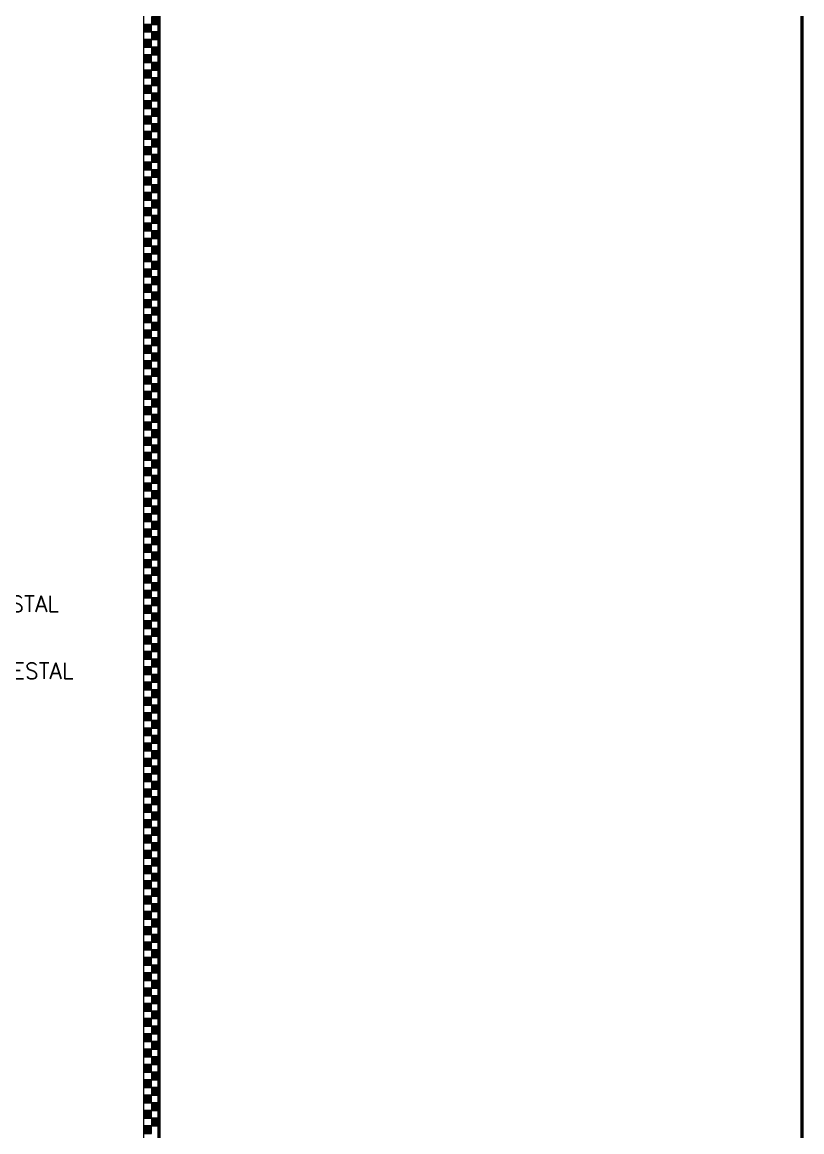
# Model space of a CAD drawing. Extents: x -200722 to 834823, y -494970 to 88783.
# Drawn here: x 513870 to 525079, y -77936 to -61978 of the extents above; entities that cross this region are included whole.
import ezdxf

# ---------------------------------------------------------------- set-up
doc = ezdxf.new("R2010")
doc.units = 0
doc.header["$LTSCALE"] = 100
doc.header["$MEASUREMENT"] = 0
doc.layers.get('0').update_dxf_attribs({"linetype": 'CONTINUOUS'})
doc.layers.add('9_TITLE TEXT', color=7, linetype='CONTINUOUS', lineweight=20)
doc.layers.add('TEXT', color=2, linetype='CONTINUOUS')
doc.styles.get("Standard").update_dxf_attribs({"font": 'simplex.shx'})

# ---------------------------------------------------------------- blocks, each defined once
blk = doc.blocks.new('TITLE CHAIN')
at = {"layer": '9_TITLE TEXT'}
h = blk.add_hatch(color=256, dxfattribs=at)
h.dxf.hatch_style = 1
h.paths.add_polyline_path([(0, -199.62), (1, -199.62), (1, -198.62), (0, -198.62)])
h = blk.add_hatch(color=256, dxfattribs=at)
h.dxf.hatch_style = 1
h.paths.add_polyline_path([(1, -198.62), (2, -198.62), (2, -197.62), (1, -197.62)])
h = blk.add_hatch(color=256, dxfattribs=at)
h.dxf.hatch_style = 1
h.paths.add_polyline_path([(1, -200.62), (2, -200.62), (2, -199.62), (1, -199.62)])
h = blk.add_hatch(color=256, dxfattribs=at)
h.dxf.hatch_style = 1
h.paths.add_polyline_path([(0, -201.62), (1, -201.62), (1, -200.62), (0, -200.62)])
h = blk.add_hatch(color=256, dxfattribs=at)
h.dxf.hatch_style = 1
h.paths.add_polyline_path([(1, -202.62), (2, -202.62), (2, -201.62), (1, -201.62)])
h = blk.add_hatch(color=256, dxfattribs=at)
h.dxf.hatch_style = 1
h.paths.add_polyline_path([(0, -203.62), (1, -203.62), (1, -202.62), (0, -202.62)])
h = blk.add_hatch(color=256, dxfattribs=at)
h.dxf.hatch_style = 1
h.paths.add_polyline_path([(1, -204.62), (2, -204.62), (2, -203.62), (1, -203.62)])
h = blk.add_hatch(color=256, dxfattribs=at)
h.dxf.hatch_style = 1
h.paths.add_polyline_path([(0, -205.62), (1, -205.62), (1, -204.62), (0, -204.62)])
h = blk.add_hatch(color=256, dxfattribs=at)
h.dxf.hatch_style = 1
h.paths.add_polyline_path([(1, -206.62), (2, -206.62), (2, -205.62), (1, -205.62)])
h = blk.add_hatch(color=256, dxfattribs=at)
h.dxf.hatch_style = 1
h.paths.add_polyline_path([(0, -207.62), (1, -207.62), (1, -206.62), (0, -206.62)])
h = blk.add_hatch(color=256, dxfattribs=at)
h.dxf.hatch_style = 1
h.paths.add_polyline_path([(0, -209.62), (1, -209.62), (1, -208.62), (0, -208.62)])
h = blk.add_hatch(color=256, dxfattribs=at)
h.dxf.hatch_style = 1
h.paths.add_polyline_path([(1, -208.62), (2, -208.62), (2, -207.62), (1, -207.62)])
h = blk.add_hatch(color=256, dxfattribs=at)
h.dxf.hatch_style = 1
h.paths.add_polyline_path([(1, -210.62), (2, -210.62), (2, -209.62), (1, -209.62)])
h = blk.add_hatch(color=256, dxfattribs=at)
h.dxf.hatch_style = 1
h.paths.add_polyline_path([(0, -211.62), (1, -211.62), (1, -210.62), (0, -210.62)])
h = blk.add_hatch(color=256, dxfattribs=at)
h.dxf.hatch_style = 1
h.paths.add_polyline_path([(1, -212.62), (2, -212.62), (2, -211.62), (1, -211.62)])
h = blk.add_hatch(color=256, dxfattribs=at)
h.dxf.hatch_style = 1
h.paths.add_polyline_path([(0, -213.62), (1, -213.62), (1, -212.62), (0, -212.62)])
h = blk.add_hatch(color=256, dxfattribs=at)
h.dxf.hatch_style = 1
h.paths.add_polyline_path([(0, -215.62), (1, -215.62), (1, -214.62), (0, -214.62)])
h = blk.add_hatch(color=256, dxfattribs=at)
h.dxf.hatch_style = 1
h.paths.add_polyline_path([(1, -214.62), (2, -214.62), (2, -213.62), (1, -213.62)])
h = blk.add_hatch(color=256, dxfattribs=at)
h.dxf.hatch_style = 1
h.paths.add_polyline_path([(1, -216.62), (2, -216.62), (2, -215.62), (1, -215.62)])
h = blk.add_hatch(color=256, dxfattribs=at)
h.dxf.hatch_style = 1
h.paths.add_polyline_path([(0, -217.62), (1, -217.62), (1, -216.62), (0, -216.62)])
h = blk.add_hatch(color=256, dxfattribs=at)
h.dxf.hatch_style = 1
h.paths.add_polyline_path([(0, -219.62), (1, -219.62), (1, -218.62), (0, -218.62)])
h = blk.add_hatch(color=256, dxfattribs=at)
h.dxf.hatch_style = 1
h.paths.add_polyline_path([(1, -218.62), (2, -218.62), (2, -217.62), (1, -217.62)])
h = blk.add_hatch(color=256, dxfattribs=at)
h.dxf.hatch_style = 1
h.paths.add_polyline_path([(1, -220.62), (2, -220.62), (2, -219.62), (1, -219.62)])
h = blk.add_hatch(color=256, dxfattribs=at)
h.dxf.hatch_style = 1
h.paths.add_polyline_path([(0, -221.62), (1, -221.62), (1, -220.62), (0, -220.62)])
h = blk.add_hatch(color=256, dxfattribs=at)
h.dxf.hatch_style = 1
h.paths.add_polyline_path([(1, -222.62), (2, -222.62), (2, -221.62), (1, -221.62)])
h = blk.add_hatch(color=256, dxfattribs=at)
h.dxf.hatch_style = 1
h.paths.add_polyline_path([(0, -223.62), (1, -223.62), (1, -222.62), (0, -222.62)])
h = blk.add_hatch(color=256, dxfattribs=at)
h.dxf.hatch_style = 1
h.paths.add_polyline_path([(0, -225.62), (1, -225.62), (1, -224.62), (0, -224.62)])
h = blk.add_hatch(color=256, dxfattribs=at)
h.dxf.hatch_style = 1
h.paths.add_polyline_path([(1, -224.62), (2, -224.62), (2, -223.62), (1, -223.62)])
h = blk.add_hatch(color=256, dxfattribs=at)
h.dxf.hatch_style = 1
h.paths.add_polyline_path([(1, -226.62), (2, -226.62), (2, -225.62), (1, -225.62)])
h = blk.add_hatch(color=256, dxfattribs=at)
h.dxf.hatch_style = 1
h.paths.add_polyline_path([(0, -227.62), (1, -227.62), (1, -226.62), (0, -226.62)])
h = blk.add_hatch(color=256, dxfattribs=at)
h.dxf.hatch_style = 1
h.paths.add_polyline_path([(1, -228.62), (2, -228.62), (2, -227.62), (1, -227.62)])
h = blk.add_hatch(color=256, dxfattribs=at)
h.dxf.hatch_style = 1
h.paths.add_polyline_path([(0, -229.62), (1, -229.62), (1, -228.62), (0, -228.62)])
h = blk.add_hatch(color=256, dxfattribs=at)
h.dxf.hatch_style = 1
h.paths.add_polyline_path([(0, -231.62), (1, -231.62), (1, -230.62), (0, -230.62)])
h = blk.add_hatch(color=256, dxfattribs=at)
h.dxf.hatch_style = 1
h.paths.add_polyline_path([(1, -230.62), (2, -230.62), (2, -229.62), (1, -229.62)])
h = blk.add_hatch(color=256, dxfattribs=at)
h.dxf.hatch_style = 1
h.paths.add_polyline_path([(1, -232.62), (2, -232.62), (2, -231.62), (1, -231.62)])
h = blk.add_hatch(color=256, dxfattribs=at)
h.dxf.hatch_style = 1
h.paths.add_polyline_path([(0, -233.62), (1, -233.62), (1, -232.62), (0, -232.62)])
h = blk.add_hatch(color=256, dxfattribs=at)
h.dxf.hatch_style = 1
h.paths.add_polyline_path([(0, -235.62), (1, -235.62), (1, -234.62), (0, -234.62)])
h = blk.add_hatch(color=256, dxfattribs=at)
h.dxf.hatch_style = 1
h.paths.add_polyline_path([(1, -234.62), (2, -234.62), (2, -233.62), (1, -233.62)])
h = blk.add_hatch(color=256, dxfattribs=at)
h.dxf.hatch_style = 1
h.paths.add_polyline_path([(1, -236.62), (2, -236.62), (2, -235.62), (1, -235.62)])
h = blk.add_hatch(color=256, dxfattribs=at)
h.dxf.hatch_style = 1
h.paths.add_polyline_path([(0, -237.62), (1, -237.62), (1, -236.62), (0, -236.62)])
h = blk.add_hatch(color=256, dxfattribs=at)
h.dxf.hatch_style = 1
h.paths.add_polyline_path([(1, -238.62), (2, -238.62), (2, -237.62), (1, -237.62)])
h = blk.add_hatch(color=256, dxfattribs=at)
h.dxf.hatch_style = 1
h.paths.add_polyline_path([(0, -239.62), (1, -239.62), (1, -238.62), (0, -238.62)])
h = blk.add_hatch(color=256, dxfattribs=at)
h.dxf.hatch_style = 1
h.paths.add_polyline_path([(0, -241.62), (1, -241.62), (1, -240.62), (0, -240.62)])
h = blk.add_hatch(color=256, dxfattribs=at)
h.dxf.hatch_style = 1
h.paths.add_polyline_path([(1, -240.62), (2, -240.62), (2, -239.62), (1, -239.62)])
h = blk.add_hatch(color=256, dxfattribs=at)
h.dxf.hatch_style = 1
h.paths.add_polyline_path([(1, -242.62), (2, -242.62), (2, -241.62), (1, -241.62)])
h = blk.add_hatch(color=256, dxfattribs=at)
h.dxf.hatch_style = 1
h.paths.add_polyline_path([(0, -243.62), (1, -243.62), (1, -242.62), (0, -242.62)])
h = blk.add_hatch(color=256, dxfattribs=at)
h.dxf.hatch_style = 1
h.paths.add_polyline_path([(1, -244.62), (2, -244.62), (2, -243.62), (1, -243.62)])
h = blk.add_hatch(color=256, dxfattribs=at)
h.dxf.hatch_style = 1
h.paths.add_polyline_path([(0, -245.62), (1, -245.62), (1, -244.62), (0, -244.62)])
h = blk.add_hatch(color=256, dxfattribs=at)
h.dxf.hatch_style = 1
h.paths.add_polyline_path([(0, -247.62), (1, -247.62), (1, -246.62), (0, -246.62)])
h = blk.add_hatch(color=256, dxfattribs=at)
h.dxf.hatch_style = 1
h.paths.add_polyline_path([(1, -246.62), (2, -246.62), (2, -245.62), (1, -245.62)])
h = blk.add_hatch(color=256, dxfattribs=at)
h.dxf.hatch_style = 1
h.paths.add_polyline_path([(1, -248.62), (2, -248.62), (2, -247.62), (1, -247.62)])
h = blk.add_hatch(color=256, dxfattribs=at)
h.dxf.hatch_style = 1
h.paths.add_polyline_path([(0, -249.62), (1, -249.62), (1, -248.62), (0, -248.62)])
h = blk.add_hatch(color=256, dxfattribs=at)
h.dxf.hatch_style = 1
h.paths.add_polyline_path([(0, -251.62), (1, -251.62), (1, -250.62), (0, -250.62)])
h = blk.add_hatch(color=256, dxfattribs=at)
h.dxf.hatch_style = 1
h.paths.add_polyline_path([(1, -250.62), (2, -250.62), (2, -249.62), (1, -249.62)])
h = blk.add_hatch(color=256, dxfattribs=at)
h.dxf.hatch_style = 1
h.paths.add_polyline_path([(1, -252.62), (2, -252.62), (2, -251.62), (1, -251.62)])
h = blk.add_hatch(color=256, dxfattribs=at)
h.dxf.hatch_style = 1
h.paths.add_polyline_path([(0, -253.62), (1, -253.62), (1, -252.62), (0, -252.62)])
h = blk.add_hatch(color=256, dxfattribs=at)
h.dxf.hatch_style = 1
h.paths.add_polyline_path([(1, -254.62), (2, -254.62), (2, -253.62), (1, -253.62)])
h = blk.add_hatch(color=256, dxfattribs=at)
h.dxf.hatch_style = 1
h.paths.add_polyline_path([(0, -255.62), (1, -255.62), (1, -254.62), (0, -254.62)])
h = blk.add_hatch(color=256, dxfattribs=at)
h.dxf.hatch_style = 1
h.paths.add_polyline_path([(0, -257.62), (1, -257.62), (1, -256.62), (0, -256.62)])
h = blk.add_hatch(color=256, dxfattribs=at)
h.dxf.hatch_style = 1
h.paths.add_polyline_path([(1, -256.62), (2, -256.62), (2, -255.62), (1, -255.62)])
h = blk.add_hatch(color=256, dxfattribs=at)
h.dxf.hatch_style = 1
h.paths.add_polyline_path([(1, -258.62), (2, -258.62), (2, -257.62), (1, -257.62)])
h = blk.add_hatch(color=256, dxfattribs=at)
h.dxf.hatch_style = 1
h.paths.add_polyline_path([(0, -259.62), (1, -259.62), (1, -258.62), (0, -258.62)])
h = blk.add_hatch(color=256, dxfattribs=at)
h.dxf.hatch_style = 1
h.paths.add_polyline_path([(1, -260.62), (2, -260.62), (2, -259.62), (1, -259.62)])
h = blk.add_hatch(color=256, dxfattribs=at)
h.dxf.hatch_style = 1
h.paths.add_polyline_path([(0, -261.62), (1, -261.62), (1, -260.62), (0, -260.62)])
h = blk.add_hatch(color=256, dxfattribs=at)
h.dxf.hatch_style = 1
h.paths.add_polyline_path([(1, -262.62), (2, -262.62), (2, -261.62), (1, -261.62)])
h = blk.add_hatch(color=256, dxfattribs=at)
h.dxf.hatch_style = 1
h.paths.add_polyline_path([(0, -263.62), (1, -263.62), (1, -262.62), (0, -262.62)])
h = blk.add_hatch(color=256, dxfattribs=at)
h.dxf.hatch_style = 1
h.paths.add_polyline_path([(1, -264.62), (2, -264.62), (2, -263.62), (1, -263.62)])
h = blk.add_hatch(color=256, dxfattribs=at)
h.dxf.hatch_style = 1
h.paths.add_polyline_path([(0, -265.62), (1, -265.62), (1, -264.62), (0, -264.62)])
h = blk.add_hatch(color=256, dxfattribs=at)
h.dxf.hatch_style = 1
h.paths.add_polyline_path([(0, -267.62), (1, -267.62), (1, -266.62), (0, -266.62)])
h = blk.add_hatch(color=256, dxfattribs=at)
h.dxf.hatch_style = 1
h.paths.add_polyline_path([(1, -266.62), (2, -266.62), (2, -265.62), (1, -265.62)])
h = blk.add_hatch(color=256, dxfattribs=at)
h.dxf.hatch_style = 1
h.paths.add_polyline_path([(1, -268.62), (2, -268.62), (2, -267.62), (1, -267.62)])
h = blk.add_hatch(color=256, dxfattribs=at)
h.dxf.hatch_style = 1
h.paths.add_polyline_path([(0, -269.62), (1, -269.62), (1, -268.62), (0, -268.62)])
h = blk.add_hatch(color=256, dxfattribs=at)
h.dxf.hatch_style = 1
h.paths.add_polyline_path([(1, -270.62), (2, -270.62), (2, -269.62), (1, -269.62)])
h = blk.add_hatch(color=256, dxfattribs=at)
h.dxf.hatch_style = 1
h.paths.add_polyline_path([(0, -271.62), (1, -271.62), (1, -270.62), (0, -270.62)])
h = blk.add_hatch(color=256, dxfattribs=at)
h.dxf.hatch_style = 1
h.paths.add_polyline_path([(0, -273.62), (1, -273.62), (1, -272.62), (0, -272.62)])
h = blk.add_hatch(color=256, dxfattribs=at)
h.dxf.hatch_style = 1
h.paths.add_polyline_path([(1, -272.62), (2, -272.62), (2, -271.62), (1, -271.62)])
h = blk.add_hatch(color=256, dxfattribs=at)
h.dxf.hatch_style = 1
h.paths.add_polyline_path([(1, -274.62), (2, -274.62), (2, -273.62), (1, -273.62)])
h = blk.add_hatch(color=256, dxfattribs=at)
h.dxf.hatch_style = 1
h.paths.add_polyline_path([(0, -275.62), (1, -275.62), (1, -274.62), (0, -274.62)])
h = blk.add_hatch(color=256, dxfattribs=at)
h.dxf.hatch_style = 1
h.paths.add_polyline_path([(1, -276.62), (2, -276.62), (2, -275.62), (1, -275.62)])
h = blk.add_hatch(color=256, dxfattribs=at)
h.dxf.hatch_style = 1
h.paths.add_polyline_path([(0, -277.62), (1, -277.62), (1, -276.62), (0, -276.62)])
h = blk.add_hatch(color=256, dxfattribs=at)
h.dxf.hatch_style = 1
h.paths.add_polyline_path([(1, -278.62), (2, -278.62), (2, -277.62), (1, -277.62)])
h = blk.add_hatch(color=256, dxfattribs=at)
h.dxf.hatch_style = 1
h.paths.add_polyline_path([(0, -279.62), (1, -279.62), (1, -278.62), (0, -278.62)])
h = blk.add_hatch(color=256, dxfattribs=at)
h.dxf.hatch_style = 1
h.paths.add_polyline_path([(1, -280.62), (2, -280.62), (2, -279.62), (1, -279.62)])
h = blk.add_hatch(color=256, dxfattribs=at)
h.dxf.hatch_style = 1
h.paths.add_polyline_path([(0, -281.62), (1, -281.62), (1, -280.62), (0, -280.62)])
h = blk.add_hatch(color=256, dxfattribs=at)
h.dxf.hatch_style = 1
h.paths.add_polyline_path([(0, -283.62), (1, -283.62), (1, -282.62), (0, -282.62)])
h = blk.add_hatch(color=256, dxfattribs=at)
h.dxf.hatch_style = 1
h.paths.add_polyline_path([(1, -282.62), (2, -282.62), (2, -281.62), (1, -281.62)])
h = blk.add_hatch(color=256, dxfattribs=at)
h.dxf.hatch_style = 1
h.paths.add_polyline_path([(1, -284.62), (2, -284.62), (2, -283.62), (1, -283.62)])
h = blk.add_hatch(color=256, dxfattribs=at)
h.dxf.hatch_style = 1
h.paths.add_polyline_path([(0, -285.62), (1, -285.62), (1, -284.62), (0, -284.62)])
h = blk.add_hatch(color=256, dxfattribs=at)
h.dxf.hatch_style = 1
h.paths.add_polyline_path([(1, -286.62), (2, -286.62), (2, -285.62), (1, -285.62)])
h = blk.add_hatch(color=256, dxfattribs=at)
h.dxf.hatch_style = 1
h.paths.add_polyline_path([(0, -287.62), (1, -287.62), (1, -286.62), (0, -286.62)])
h = blk.add_hatch(color=256, dxfattribs=at)
h.dxf.hatch_style = 1
h.paths.add_polyline_path([(0, -289.62), (1, -289.62), (1, -288.62), (0, -288.62)])
h = blk.add_hatch(color=256, dxfattribs=at)
h.dxf.hatch_style = 1
h.paths.add_polyline_path([(1, -288.62), (2, -288.62), (2, -287.62), (1, -287.62)])
h = blk.add_hatch(color=256, dxfattribs=at)
h.dxf.hatch_style = 1
h.paths.add_polyline_path([(1, -290.62), (2, -290.62), (2, -289.62), (1, -289.62)])
h = blk.add_hatch(color=256, dxfattribs=at)
h.dxf.hatch_style = 1
h.paths.add_polyline_path([(0, -291.62), (1, -291.62), (1, -290.62), (0, -290.62)])
h = blk.add_hatch(color=256, dxfattribs=at)
h.dxf.hatch_style = 1
h.paths.add_polyline_path([(0, -293.62), (1, -293.62), (1, -292.62), (0, -292.62)])
h = blk.add_hatch(color=256, dxfattribs=at)
h.dxf.hatch_style = 1
h.paths.add_polyline_path([(1, -292.62), (2, -292.62), (2, -291.62), (1, -291.62)])
h = blk.add_hatch(color=256, dxfattribs=at)
h.dxf.hatch_style = 1
h.paths.add_polyline_path([(1, -294.62), (2, -294.62), (2, -293.62), (1, -293.62)])
h = blk.add_hatch(color=256, dxfattribs=at)
h.dxf.hatch_style = 1
h.paths.add_polyline_path([(0, -295.62), (1, -295.62), (1, -294.62), (0, -294.62)])
h = blk.add_hatch(color=256, dxfattribs=at)
h.dxf.hatch_style = 1
h.paths.add_polyline_path([(1, -296.62), (2, -296.62), (2, -295.62), (1, -295.62)])
h = blk.add_hatch(color=256, dxfattribs=at)
h.dxf.hatch_style = 1
h.paths.add_polyline_path([(0, -297.62), (1, -297.62), (1, -296.62), (0, -296.62)])
h = blk.add_hatch(color=256, dxfattribs=at)
h.dxf.hatch_style = 1
h.paths.add_polyline_path([(0, -299.62), (1, -299.62), (1, -298.62), (0, -298.62)])
h = blk.add_hatch(color=256, dxfattribs=at)
h.dxf.hatch_style = 1
h.paths.add_polyline_path([(1, -298.62), (2, -298.62), (2, -297.62), (1, -297.62)])
h = blk.add_hatch(color=256, dxfattribs=at)
h.dxf.hatch_style = 1
h.paths.add_polyline_path([(1, -300.62), (2, -300.62), (2, -299.62), (1, -299.62)])
h = blk.add_hatch(color=256, dxfattribs=at)
h.dxf.hatch_style = 1
h.paths.add_polyline_path([(0, -301.62), (1, -301.62), (1, -300.62), (0, -300.62)])
h = blk.add_hatch(color=256, dxfattribs=at)
h.dxf.hatch_style = 1
h.paths.add_polyline_path([(1, -302.62), (2, -302.62), (2, -301.62), (1, -301.62)])
h = blk.add_hatch(color=256, dxfattribs=at)
h.dxf.hatch_style = 1
h.paths.add_polyline_path([(0, -303.62), (1, -303.62), (1, -302.62), (0, -302.62)])
h = blk.add_hatch(color=256, dxfattribs=at)
h.dxf.hatch_style = 1
h.paths.add_polyline_path([(0, -305.62), (1, -305.62), (1, -304.62), (0, -304.62)])
h = blk.add_hatch(color=256, dxfattribs=at)
h.dxf.hatch_style = 1
h.paths.add_polyline_path([(1, -304.62), (2, -304.62), (2, -303.62), (1, -303.62)])
h = blk.add_hatch(color=256, dxfattribs=at)
h.dxf.hatch_style = 1
h.paths.add_polyline_path([(1, -306.62), (2, -306.62), (2, -305.62), (1, -305.62)])
h = blk.add_hatch(color=256, dxfattribs=at)
h.dxf.hatch_style = 1
h.paths.add_polyline_path([(0, -307.62), (1, -307.62), (1, -306.62), (0, -306.62)])
h = blk.add_hatch(color=256, dxfattribs=at)
h.dxf.hatch_style = 1
h.paths.add_polyline_path([(0, -309.62), (1, -309.62), (1, -308.62), (0, -308.62)])
h = blk.add_hatch(color=256, dxfattribs=at)
h.dxf.hatch_style = 1
h.paths.add_polyline_path([(1, -308.62), (2, -308.62), (2, -307.62), (1, -307.62)])
h = blk.add_hatch(color=256, dxfattribs=at)
h.dxf.hatch_style = 1
h.paths.add_polyline_path([(1, -310.62), (2, -310.62), (2, -309.62), (1, -309.62)])
h = blk.add_hatch(color=256, dxfattribs=at)
h.dxf.hatch_style = 1
h.paths.add_polyline_path([(0, -311.62), (1, -311.62), (1, -310.62), (0, -310.62)])
h = blk.add_hatch(color=256, dxfattribs=at)
h.dxf.hatch_style = 1
h.paths.add_polyline_path([(1, -312.62), (2, -312.62), (2, -311.62), (1, -311.62)])
h = blk.add_hatch(color=256, dxfattribs=at)
h.dxf.hatch_style = 1
h.paths.add_polyline_path([(0, -313.62), (1, -313.62), (1, -312.62), (0, -312.62)])
h = blk.add_hatch(color=256, dxfattribs=at)
h.dxf.hatch_style = 1
h.paths.add_polyline_path([(0, -315.62), (1, -315.62), (1, -314.62), (0, -314.62)])
h = blk.add_hatch(color=256, dxfattribs=at)
h.dxf.hatch_style = 1
h.paths.add_polyline_path([(1, -314.62), (2, -314.62), (2, -313.62), (1, -313.62)])
h = blk.add_hatch(color=256, dxfattribs=at)
h.dxf.hatch_style = 1
h.paths.add_polyline_path([(1, -316.62), (2, -316.62), (2, -315.62), (1, -315.62)])
h = blk.add_hatch(color=256, dxfattribs=at)
h.dxf.hatch_style = 1
h.paths.add_polyline_path([(0, -317.62), (1, -317.62), (1, -316.62), (0, -316.62)])
h = blk.add_hatch(color=256, dxfattribs=at)
h.dxf.hatch_style = 1
h.paths.add_polyline_path([(1, -318.62), (2, -318.62), (2, -317.62), (1, -317.62)])
h = blk.add_hatch(color=256, dxfattribs=at)
h.dxf.hatch_style = 1
h.paths.add_polyline_path([(0, -319.62), (1, -319.62), (1, -318.62), (0, -318.62)])
h = blk.add_hatch(color=256, dxfattribs=at)
h.dxf.hatch_style = 1
h.paths.add_polyline_path([(1, -320.62), (2, -320.62), (2, -319.62), (1, -319.62)])
h = blk.add_hatch(color=256, dxfattribs=at)
h.dxf.hatch_style = 1
h.paths.add_polyline_path([(0, -321.62), (1, -321.62), (1, -320.62), (0, -320.62)])
h = blk.add_hatch(color=256, dxfattribs=at)
h.dxf.hatch_style = 1
h.paths.add_polyline_path([(1, -322.62), (2, -322.62), (2, -321.62), (1, -321.62)])
h = blk.add_hatch(color=256, dxfattribs=at)
h.dxf.hatch_style = 1
h.paths.add_polyline_path([(0, -323.62), (1, -323.62), (1, -322.62), (0, -322.62)])
h = blk.add_hatch(color=256, dxfattribs=at)
h.dxf.hatch_style = 1
h.paths.add_polyline_path([(0, -325.62), (1, -325.62), (1, -324.62), (0, -324.62)])
h = blk.add_hatch(color=256, dxfattribs=at)
h.dxf.hatch_style = 1
h.paths.add_polyline_path([(1, -324.62), (2, -324.62), (2, -323.62), (1, -323.62)])
h = blk.add_hatch(color=256, dxfattribs=at)
h.dxf.hatch_style = 1
h.paths.add_polyline_path([(1, -326.62), (2, -326.62), (2, -325.62), (1, -325.62)])
h = blk.add_hatch(color=256, dxfattribs=at)
h.dxf.hatch_style = 1
h.paths.add_polyline_path([(0, -327.62), (1, -327.62), (1, -326.62), (0, -326.62)])
h = blk.add_hatch(color=256, dxfattribs=at)
h.dxf.hatch_style = 1
h.paths.add_polyline_path([(1, -328.62), (2, -328.62), (2, -327.62), (1, -327.62)])
h = blk.add_hatch(color=256, dxfattribs=at)
h.dxf.hatch_style = 1
h.paths.add_polyline_path([(0, -329.62), (1, -329.62), (1, -328.62), (0, -328.62)])
h = blk.add_hatch(color=256, dxfattribs=at)
h.dxf.hatch_style = 1
h.paths.add_polyline_path([(0, -331.62), (1, -331.62), (1, -330.62), (0, -330.62)])
h = blk.add_hatch(color=256, dxfattribs=at)
h.dxf.hatch_style = 1
h.paths.add_polyline_path([(1, -330.62), (2, -330.62), (2, -329.62), (1, -329.62)])
h = blk.add_hatch(color=256, dxfattribs=at)
h.dxf.hatch_style = 1
h.paths.add_polyline_path([(1, -332.62), (2, -332.62), (2, -331.62), (1, -331.62)])
h = blk.add_hatch(color=256, dxfattribs=at)
h.dxf.hatch_style = 1
h.paths.add_polyline_path([(0, -333.62), (1, -333.62), (1, -332.62), (0, -332.62)])
h = blk.add_hatch(color=256, dxfattribs=at)
h.dxf.hatch_style = 1
h.paths.add_polyline_path([(1, -334.62), (2, -334.62), (2, -333.62), (1, -333.62)])
h = blk.add_hatch(color=256, dxfattribs=at)
h.dxf.hatch_style = 1
h.paths.add_polyline_path([(0, -335.62), (1, -335.62), (1, -334.62), (0, -334.62)])
h = blk.add_hatch(color=256, dxfattribs=at)
h.dxf.hatch_style = 1
h.paths.add_polyline_path([(1, -336.62), (2, -336.62), (2, -335.62), (1, -335.62)])
h = blk.add_hatch(color=256, dxfattribs=at)
h.dxf.hatch_style = 1
h.paths.add_polyline_path([(0, -337.62), (1, -337.62), (1, -336.62), (0, -336.62)])
h = blk.add_hatch(color=256, dxfattribs=at)
h.dxf.hatch_style = 1
h.paths.add_polyline_path([(1, -338.62), (2, -338.62), (2, -337.62), (1, -337.62)])
h = blk.add_hatch(color=256, dxfattribs=at)
h.dxf.hatch_style = 1
h.paths.add_polyline_path([(0, -339.62), (1, -339.62), (1, -338.62), (0, -338.62)])
h = blk.add_hatch(color=256, dxfattribs=at)
h.dxf.hatch_style = 1
h.paths.add_polyline_path([(0, -341.62), (1, -341.62), (1, -340.62), (0, -340.62)])
h = blk.add_hatch(color=256, dxfattribs=at)
h.dxf.hatch_style = 1
h.paths.add_polyline_path([(1, -340.62), (2, -340.62), (2, -339.62), (1, -339.62)])
h = blk.add_hatch(color=256, dxfattribs=at)
h.dxf.hatch_style = 1
h.paths.add_polyline_path([(1, -342.62), (2, -342.62), (2, -341.62), (1, -341.62)])
h = blk.add_hatch(color=256, dxfattribs=at)
h.dxf.hatch_style = 1
h.paths.add_polyline_path([(0, -343.62), (1, -343.62), (1, -342.62), (0, -342.62)])
for p, q in [((0, -584), (0, 0)), ((2, -584), (2, 0))]:
    blk.add_line(p, q, dxfattribs=at)
for points in [[(0, -199.62), (1, -199.62), (1, -198.62), (0, -198.62)], [(1, -198.62), (2, -198.62), (2, -197.62), (1, -197.62)], [(1, -200.62), (2, -200.62), (2, -199.62), (1, -199.62)], [(0, -201.62), (1, -201.62), (1, -200.62), (0, -200.62)], [(1, -202.62), (2, -202.62), (2, -201.62), (1, -201.62)], [(0, -203.62), (1, -203.62), (1, -202.62), (0, -202.62)], [(1, -204.62), (2, -204.62), (2, -203.62), (1, -203.62)], [(0, -205.62), (1, -205.62), (1, -204.62), (0, -204.62)], [(1, -206.62), (2, -206.62), (2, -205.62), (1, -205.62)], [(0, -207.62), (1, -207.62), (1, -206.62), (0, -206.62)], [(0, -209.62), (1, -209.62), (1, -208.62), (0, -208.62)], [(1, -208.62), (2, -208.62), (2, -207.62), (1, -207.62)], [(1, -210.62), (2, -210.62), (2, -209.62), (1, -209.62)], [(0, -211.62), (1, -211.62), (1, -210.62), (0, -210.62)], [(1, -212.62), (2, -212.62), (2, -211.62), (1, -211.62)], [(0, -213.62), (1, -213.62), (1, -212.62), (0, -212.62)], [(0, -215.62), (1, -215.62), (1, -214.62), (0, -214.62)], [(1, -214.62), (2, -214.62), (2, -213.62), (1, -213.62)], [(1, -216.62), (2, -216.62), (2, -215.62), (1, -215.62)], [(0, -217.62), (1, -217.62), (1, -216.62), (0, -216.62)], [(0, -219.62), (1, -219.62), (1, -218.62), (0, -218.62)], [(1, -218.62), (2, -218.62), (2, -217.62), (1, -217.62)], [(1, -220.62), (2, -220.62), (2, -219.62), (1, -219.62)], [(0, -221.62), (1, -221.62), (1, -220.62), (0, -220.62)], [(1, -222.62), (2, -222.62), (2, -221.62), (1, -221.62)], [(0, -223.62), (1, -223.62), (1, -222.62), (0, -222.62)], [(0, -225.62), (1, -225.62), (1, -224.62), (0, -224.62)], [(1, -224.62), (2, -224.62), (2, -223.62), (1, -223.62)], [(1, -226.62), (2, -226.62), (2, -225.62), (1, -225.62)], [(0, -227.62), (1, -227.62), (1, -226.62), (0, -226.62)], [(1, -228.62), (2, -228.62), (2, -227.62), (1, -227.62)], [(0, -229.62), (1, -229.62), (1, -228.62), (0, -228.62)], [(0, -231.62), (1, -231.62), (1, -230.62), (0, -230.62)], [(1, -230.62), (2, -230.62), (2, -229.62), (1, -229.62)], [(1, -232.62), (2, -232.62), (2, -231.62), (1, -231.62)], [(0, -233.62), (1, -233.62), (1, -232.62), (0, -232.62)], [(0, -235.62), (1, -235.62), (1, -234.62), (0, -234.62)], [(1, -234.62), (2, -234.62), (2, -233.62), (1, -233.62)], [(1, -236.62), (2, -236.62), (2, -235.62), (1, -235.62)], [(0, -237.62), (1, -237.62), (1, -236.62), (0, -236.62)], [(1, -238.62), (2, -238.62), (2, -237.62), (1, -237.62)], [(0, -239.62), (1, -239.62), (1, -238.62), (0, -238.62)], [(0, -241.62), (1, -241.62), (1, -240.62), (0, -240.62)], [(1, -240.62), (2, -240.62), (2, -239.62), (1, -239.62)], [(1, -242.62), (2, -242.62), (2, -241.62), (1, -241.62)], [(0, -243.62), (1, -243.62), (1, -242.62), (0, -242.62)], [(1, -244.62), (2, -244.62), (2, -243.62), (1, -243.62)], [(0, -245.62), (1, -245.62), (1, -244.62), (0, -244.62)], [(0, -247.62), (1, -247.62), (1, -246.62), (0, -246.62)], [(1, -246.62), (2, -246.62), (2, -245.62), (1, -245.62)], [(1, -248.62), (2, -248.62), (2, -247.62), (1, -247.62)], [(0, -249.62), (1, -249.62), (1, -248.62), (0, -248.62)], [(0, -251.62), (1, -251.62), (1, -250.62), (0, -250.62)], [(1, -250.62), (2, -250.62), (2, -249.62), (1, -249.62)], [(1, -252.62), (2, -252.62), (2, -251.62), (1, -251.62)], [(0, -253.62), (1, -253.62), (1, -252.62), (0, -252.62)], [(1, -254.62), (2, -254.62), (2, -253.62), (1, -253.62)], [(0, -255.62), (1, -255.62), (1, -254.62), (0, -254.62)], [(0, -257.62), (1, -257.62), (1, -256.62), (0, -256.62)], [(1, -256.62), (2, -256.62), (2, -255.62), (1, -255.62)], [(1, -258.62), (2, -258.62), (2, -257.62), (1, -257.62)], [(0, -259.62), (1, -259.62), (1, -258.62), (0, -258.62)], [(1, -260.62), (2, -260.62), (2, -259.62), (1, -259.62)], [(0, -261.62), (1, -261.62), (1, -260.62), (0, -260.62)], [(1, -262.62), (2, -262.62), (2, -261.62), (1, -261.62)], [(0, -263.62), (1, -263.62), (1, -262.62), (0, -262.62)], [(1, -264.62), (2, -264.62), (2, -263.62), (1, -263.62)], [(0, -265.62), (1, -265.62), (1, -264.62), (0, -264.62)], [(0, -267.62), (1, -267.62), (1, -266.62), (0, -266.62)], [(1, -266.62), (2, -266.62), (2, -265.62), (1, -265.62)], [(1, -268.62), (2, -268.62), (2, -267.62), (1, -267.62)], [(0, -269.62), (1, -269.62), (1, -268.62), (0, -268.62)], [(1, -270.62), (2, -270.62), (2, -269.62), (1, -269.62)], [(0, -271.62), (1, -271.62), (1, -270.62), (0, -270.62)], [(0, -273.62), (1, -273.62), (1, -272.62), (0, -272.62)], [(1, -272.62), (2, -272.62), (2, -271.62), (1, -271.62)], [(1, -274.62), (2, -274.62), (2, -273.62), (1, -273.62)], [(0, -275.62), (1, -275.62), (1, -274.62), (0, -274.62)], [(1, -276.62), (2, -276.62), (2, -275.62), (1, -275.62)], [(0, -277.62), (1, -277.62), (1, -276.62), (0, -276.62)], [(1, -278.62), (2, -278.62), (2, -277.62), (1, -277.62)], [(0, -279.62), (1, -279.62), (1, -278.62), (0, -278.62)], [(1, -280.62), (2, -280.62), (2, -279.62), (1, -279.62)], [(0, -281.62), (1, -281.62), (1, -280.62), (0, -280.62)], [(0, -283.62), (1, -283.62), (1, -282.62), (0, -282.62)], [(1, -282.62), (2, -282.62), (2, -281.62), (1, -281.62)], [(1, -284.62), (2, -284.62), (2, -283.62), (1, -283.62)], [(0, -285.62), (1, -285.62), (1, -284.62), (0, -284.62)], [(1, -286.62), (2, -286.62), (2, -285.62), (1, -285.62)], [(0, -287.62), (1, -287.62), (1, -286.62), (0, -286.62)], [(0, -289.62), (1, -289.62), (1, -288.62), (0, -288.62)], [(1, -288.62), (2, -288.62), (2, -287.62), (1, -287.62)], [(1, -290.62), (2, -290.62), (2, -289.62), (1, -289.62)], [(0, -291.62), (1, -291.62), (1, -290.62), (0, -290.62)], [(0, -293.62), (1, -293.62), (1, -292.62), (0, -292.62)], [(1, -292.62), (2, -292.62), (2, -291.62), (1, -291.62)], [(1, -294.62), (2, -294.62), (2, -293.62), (1, -293.62)], [(0, -295.62), (1, -295.62), (1, -294.62), (0, -294.62)], [(1, -296.62), (2, -296.62), (2, -295.62), (1, -295.62)], [(0, -297.62), (1, -297.62), (1, -296.62), (0, -296.62)], [(0, -299.62), (1, -299.62), (1, -298.62), (0, -298.62)], [(1, -298.62), (2, -298.62), (2, -297.62), (1, -297.62)], [(1, -300.62), (2, -300.62), (2, -299.62), (1, -299.62)], [(0, -301.62), (1, -301.62), (1, -300.62), (0, -300.62)], [(1, -302.62), (2, -302.62), (2, -301.62), (1, -301.62)], [(0, -303.62), (1, -303.62), (1, -302.62), (0, -302.62)], [(0, -305.62), (1, -305.62), (1, -304.62), (0, -304.62)], [(1, -304.62), (2, -304.62), (2, -303.62), (1, -303.62)], [(1, -306.62), (2, -306.62), (2, -305.62), (1, -305.62)], [(0, -307.62), (1, -307.62), (1, -306.62), (0, -306.62)], [(0, -309.62), (1, -309.62), (1, -308.62), (0, -308.62)], [(1, -308.62), (2, -308.62), (2, -307.62), (1, -307.62)], [(1, -310.62), (2, -310.62), (2, -309.62), (1, -309.62)], [(0, -311.62), (1, -311.62), (1, -310.62), (0, -310.62)], [(1, -312.62), (2, -312.62), (2, -311.62), (1, -311.62)], [(0, -313.62), (1, -313.62), (1, -312.62), (0, -312.62)], [(0, -315.62), (1, -315.62), (1, -314.62), (0, -314.62)], [(1, -314.62), (2, -314.62), (2, -313.62), (1, -313.62)], [(1, -316.62), (2, -316.62), (2, -315.62), (1, -315.62)], [(0, -317.62), (1, -317.62), (1, -316.62), (0, -316.62)], [(1, -318.62), (2, -318.62), (2, -317.62), (1, -317.62)], [(0, -319.62), (1, -319.62), (1, -318.62), (0, -318.62)], [(1, -320.62), (2, -320.62), (2, -319.62), (1, -319.62)], [(0, -321.62), (1, -321.62), (1, -320.62), (0, -320.62)], [(1, -322.62), (2, -322.62), (2, -321.62), (1, -321.62)], [(0, -323.62), (1, -323.62), (1, -322.62), (0, -322.62)], [(0, -325.62), (1, -325.62), (1, -324.62), (0, -324.62)], [(1, -324.62), (2, -324.62), (2, -323.62), (1, -323.62)], [(1, -326.62), (2, -326.62), (2, -325.62), (1, -325.62)], [(0, -327.62), (1, -327.62), (1, -326.62), (0, -326.62)], [(1, -328.62), (2, -328.62), (2, -327.62), (1, -327.62)], [(0, -329.62), (1, -329.62), (1, -328.62), (0, -328.62)], [(0, -331.62), (1, -331.62), (1, -330.62), (0, -330.62)], [(1, -330.62), (2, -330.62), (2, -329.62), (1, -329.62)], [(1, -332.62), (2, -332.62), (2, -331.62), (1, -331.62)], [(0, -333.62), (1, -333.62), (1, -332.62), (0, -332.62)], [(1, -334.62), (2, -334.62), (2, -333.62), (1, -333.62)], [(0, -335.62), (1, -335.62), (1, -334.62), (0, -334.62)], [(1, -336.62), (2, -336.62), (2, -335.62), (1, -335.62)], [(0, -337.62), (1, -337.62), (1, -336.62), (0, -336.62)], [(1, -338.62), (2, -338.62), (2, -337.62), (1, -337.62)], [(0, -339.62), (1, -339.62), (1, -338.62), (0, -338.62)], [(0, -341.62), (1, -341.62), (1, -340.62), (0, -340.62)], [(1, -340.62), (2, -340.62), (2, -339.62), (1, -339.62)], [(1, -342.62), (2, -342.62), (2, -341.62), (1, -341.62)], [(0, -343.62), (1, -343.62), (1, -342.62), (0, -342.62)]]:
    blk.add_lwpolyline(points, close=True, dxfattribs=at)

msp = doc.modelspace()

# ---------------------------------------------------------------- linework, layer by layer
at = {"color": 18, "true_color": 0x000000}
msp.add_lwpolyline([(433669.4, -104400.4), (525079.4, -104400.4), (525079.4, -40160.4), (433669.4, -40160.4)], close=True, dxfattribs=at)
at = {"layer": '9_TITLE TEXT', "color": 18, "true_color": 0x000000}
msp.add_line((515619.4, -103699.1), (515619.4, -40160.4), dxfattribs=at)
at = {"layer": '9_TITLE TEXT', "color": 18, "lineweight": 50, "true_color": 0x000000}
msp.add_lwpolyline([(525079.4, -104400.4), (515839.4, -104400.4), (515839.4, -40160.4), (525079.4, -40160.4)], close=True, dxfattribs=at)
at = {"layer": '9_TITLE TEXT', "color": 18, "true_color": 0x000000}
msp.add_lwpolyline([(525079.4, -40160.4), (525079.4, -104400.4)], dxfattribs=at)

# ---------------------------------------------------------------- block references
at = {"color": 18, "true_color": 0x000000, "xscale": 110, "yscale": 110, "zscale": 110}
msp.add_blockref('TITLE CHAIN', (515619.4, -40160.4), dxfattribs=at)

# ---------------------------------------------------------------- texts
at = {"layer": 'TEXT', "color": 18, "true_color": 0x000000}
for s, p in [('VER. STEEL FOR PEDESTAL', (510268.7, -70458.7, -48073.5)), ('HORI. STEEL FOR PEDESTAL', (510331.1, -71422.3, -48073.5))]:
    msp.add_text(s, height=230, dxfattribs=at).set_placement(p)

doc.saveas('drawing.dxf')
